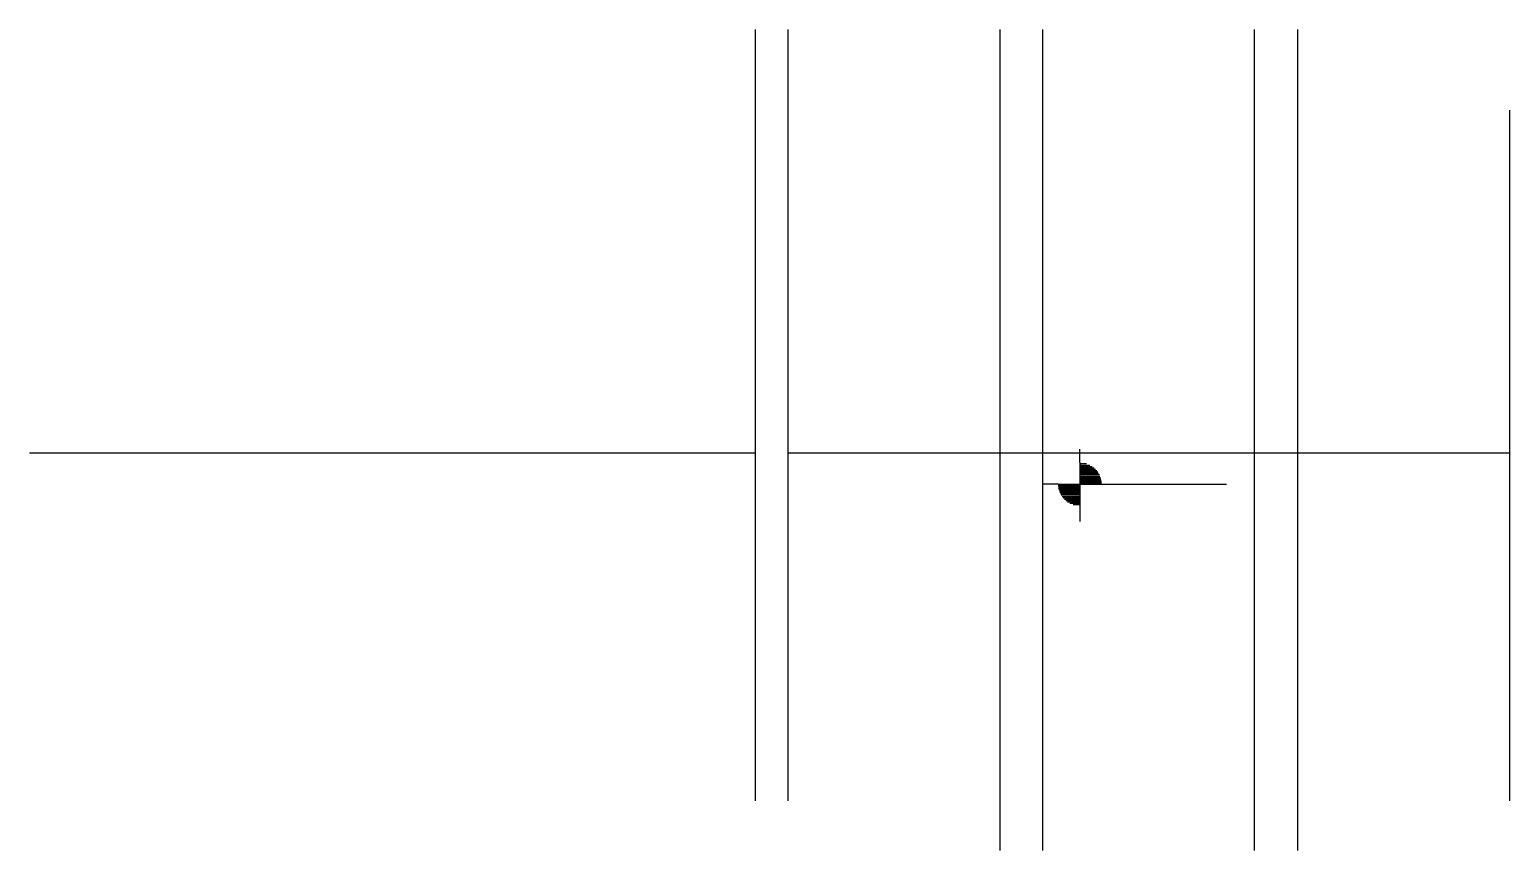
# Model space of a CAD drawing. Header units: metres. Extents: x 4358 to 5211, y 2062 to 2535.
import ezdxf

# ---------------------------------------------------------------- set-up
doc = ezdxf.new("R2010")
doc.units = ezdxf.units.M
doc.layers.add('3', color=7, linetype='Continuous')
doc.layers.add('Painéis', color=7, linetype='Continuous')

msp = doc.modelspace()

# ---------------------------------------------------------------- linework, layer by layer
at = {"layer": '3', "color": 7, "lineweight": 25}
for p, q in [((4963.51, 2285.3), (4963.51, 2293.01)), ((4963.51, 2285.3), (4963.51, 2260.3)), ((4963.51, 2284.69), (4967.36, 2284.69)), ((4963.51, 2283.9), (4969.26, 2283.9)), ((4963.51, 2283.1), (4970.59, 2283.1)), ((4963.51, 2282.31), (4971.62, 2282.31)), ((4963.51, 2281.52), (4972.47, 2281.52)), ((4963.51, 2280.72), (4973.18, 2280.72)), ((4963.51, 2279.93), (4973.78, 2279.93)), ((4963.51, 2279.14), (4974.29, 2279.14)), ((4963.51, 2278.35), (4974.71, 2278.35)), ((4963.51, 2277.55), (4975.07, 2277.55)), ((4963.51, 2276.76), (4975.37, 2276.76)), ((4951.01, 2272.8), (4942.55, 2272.8)), ((4951.01, 2272.8), (4976.01, 2272.8)), ((4963.51, 2272), (4951.01, 2272)), ((4963.51, 2271.21), (4951.12, 2271.21)), ((4963.51, 2270.42), (4951.24, 2270.42)), ((4963.51, 2269.62), (4951.42, 2269.62)), ((4963.51, 2268.83), (4951.66, 2268.83)), ((4963.51, 2268.04), (4951.95, 2268.04)), ((4963.51, 2275.97), (4975.61, 2275.97)), ((4963.51, 2275.17), (4975.79, 2275.17)), ((4963.51, 2274.38), (4975.91, 2274.38)), ((4963.51, 2273.59), (4976.01, 2273.59)), ((4976.01, 2272.8), (5047.94, 2272.8)), ((4963.51, 2267.25), (4952.31, 2267.25)), ((4963.51, 2266.45), (4952.74, 2266.45)), ((4963.51, 2265.66), (4953.25, 2265.66)), ((4963.51, 2264.87), (4953.85, 2264.87)), ((4963.51, 2264.07), (4954.56, 2264.07)), ((4963.51, 2263.28), (4955.41, 2263.28)), ((4963.51, 2262.49), (4956.44, 2262.49)), ((4963.51, 2261.7), (4957.77, 2261.7)), ((4963.51, 2260.9), (4959.67, 2260.9)), ((4963.51, 2260.3), (4963.51, 2251.44))]:
    msp.add_line(p, q, dxfattribs=at)
for points in [[(4776.42, 2534.82), (4776.42, 2090.32)], [(4795.42, 2090.32), (4795.42, 2534.82)], [(5210.92, 2488.32), (5210.92, 2090.32)]]:
    msp.add_lwpolyline(points, dxfattribs=at)
at = {"layer": 'Painéis', "color": 7, "lineweight": 25}
for p, q in [((4917.42, 2534.82), (4917.42, 2061.82)), ((4941.92, 2534.82), (4941.92, 2061.82)), ((5063.92, 2534.82), (5063.92, 2061.82)), ((5088.92, 2534.82), (5088.92, 2061.82)), ((4776.42, 2290.82), (4358.42, 2290.82)), ((5210.92, 2290.82), (4795.42, 2290.82))]:
    msp.add_line(p, q, dxfattribs=at)

doc.saveas('drawing.dxf')
